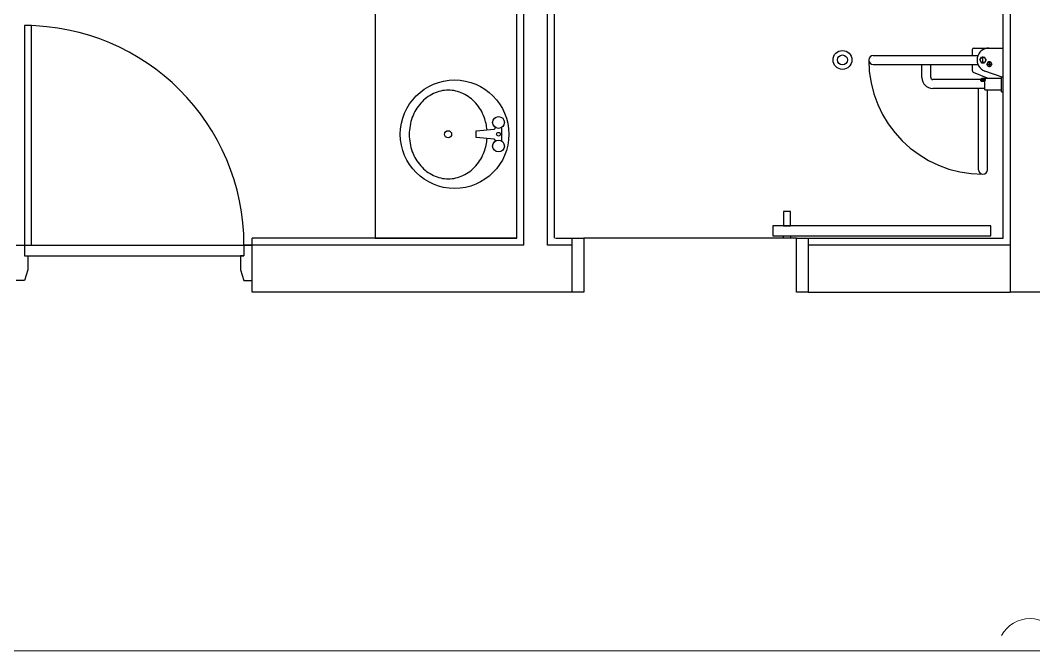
# Model space of a CAD drawing. Header units: millimetres. Extents: x 16332047 to 33387680, y -14835522 to -7015081.
# Drawn here: x 16624699 to 16628562, y -7661794 to -7659390 of the extents above; entities that cross this region are included whole.
import ezdxf

# ---------------------------------------------------------------- set-up
doc = ezdxf.new("R2010")
doc.units = ezdxf.units.MM
doc.header["$LTSCALE"] = 300
doc.header["$MEASUREMENT"] = 0
doc.layers.add('건물', color=8, linetype='CONTINUOUS')
doc.layers.add('기존관', color=7, linetype='CONTINUOUS', lineweight=9)

msp = doc.modelspace()

# ---------------------------------------------------------------- linework, layer by layer
at = {"layer": '건물'}
for p, q in [((16628471.9, -7657592.8), (16628471.9, -7660427.8)), ((16626590.9, -7660220.8), (16626590.9, -7658492.8)), ((16626617.9, -7660247.8), (16626617.9, -7658492.8)), ((16626707.9, -7660247.8), (16626707.9, -7658492.8)), ((16626050.9, -7658627.8), (16626050.9, -7660220.8)), ((16626590.9, -7660220.8), (16626590.9, -7658627.8)), ((16626734.9, -7660220.8), (16626734.9, -7658780.8)), ((16628444.9, -7660220.8), (16628444.9, -7658780.8)), ((16624741.4, -7659410.8), (16624714.4, -7659410.8)), ((16624714.4, -7659410.8), (16624714.4, -7660247.8)), ((16624741.4, -7660247.8), (16624741.4, -7659410.8)), ((16628327.9, -7659524.6), (16628327.9, -7659501.2)), ((16628332.4, -7659496.7), (16628444.9, -7659496.7)), ((16628444.9, -7659663.2), (16628444.9, -7659496.7)), ((16627949.9, -7659524.6), (16628349.3, -7659524.6)), ((16628356, -7659541.7), (16628362.2, -7659530.9)), ((16628356, -7659541.7), (16628362.2, -7659552.5)), ((16628362.3, -7659530.9), (16628374.6, -7659530.9)), ((16628368.4, -7659554.3), (16628368.4, -7659529)), ((16628380.8, -7659541.7), (16628374.6, -7659530.9)), ((16628380.8, -7659541.7), (16628374.6, -7659552.5)), ((16628387.8, -7659549.3), (16628382.8, -7659557.9)), ((16628397.6, -7659549.3), (16628387.8, -7659549.3)), ((16628392.7, -7659568.7), (16628392.7, -7659547)), ((16628397.6, -7659549.3), (16628402.5, -7659557.9)), ((16627949.9, -7659558.8), (16628349.3, -7659558.8)), ((16628135.3, -7659609.2), (16628135.3, -7659558.8)), ((16628169.5, -7659609.2), (16628169.5, -7659558.8)), ((16628327.9, -7659583.7), (16628327.9, -7659558.8)), ((16628330.7, -7659587.8), (16628387.5, -7659611)), ((16628362.3, -7659552.5), (16628374.6, -7659552.5)), ((16628444.9, -7659609.2), (16628375.5, -7659584)), ((16628381.8, -7659557.9), (16628403.5, -7659557.9)), ((16628387.8, -7659566.4), (16628382.8, -7659557.9)), ((16628397.6, -7659566.4), (16628387.8, -7659566.4)), ((16628397.6, -7659566.4), (16628402.5, -7659557.9)), ((16628359.4, -7659616.4), (16628176.7, -7659616.4)), ((16628359.4, -7659616.3), (16628359.4, -7659620)), ((16628362.1, -7659615.1), (16628362.1, -7659615.5)), ((16628366.6, -7659615.9), (16628366.6, -7659615.1)), ((16628370.2, -7659615.9), (16628370.2, -7659615.1)), ((16628374.7, -7659615.1), (16628374.7, -7659615.5)), ((16628375.6, -7659614.2), (16628375.6, -7659611.9)), ((16628375.6, -7659655.1), (16628375.6, -7659621.9)), ((16628376.5, -7659611), (16628439.5, -7659611)), ((16628377.4, -7659616.3), (16628377.4, -7659620)), ((16628439.5, -7659663.2), (16628439.5, -7659607.2)), ((16628375.6, -7659650.6), (16628176.7, -7659650.6)), ((16628351.3, -7659960.2), (16628351.3, -7659650.6)), ((16628376.5, -7659656), (16628439.5, -7659656)), ((16628385.5, -7659960.2), (16628385.5, -7659656)), ((16628439.5, -7659663.2), (16628444.9, -7659663.2)), ((16626436.2, -7659812.5), (16626505, -7659806)), ((16626436.2, -7659837.7), (16626436.2, -7659812.5)), ((16626509.1, -7659801.5), (16626509.1, -7659798.7)), ((16626534.3, -7659851.4), (16626534.3, -7659798.7)), ((16626505, -7659844.2), (16626436.2, -7659837.7)), ((16626509.1, -7659851.4), (16626509.1, -7659848.6)), ((16627634.9, -7660120), (16627607.9, -7660120)), ((16627607.9, -7660120), (16627607.9, -7660174)), ((16627634.9, -7660174), (16627634.9, -7660120)), ((16627567.4, -7660174), (16627567.4, -7660211.8)), ((16628399, -7660174), (16627567.4, -7660174)), ((16627607.9, -7660174), (16627634.9, -7660174)), ((16628399, -7660211.8), (16628399, -7660174)), ((16626590.9, -7660220.8), (16625582.9, -7660220.8)), ((16625582.9, -7660247.8), (16625582.9, -7660220.8)), ((16626050.9, -7660220.8), (16626590.9, -7660220.8)), ((16626739.4, -7660220.8), (16626848.3, -7660220.8)), ((16626802.4, -7660220.8), (16626847.4, -7660220.8)), ((16626802.4, -7660427.8), (16626802.4, -7660220.8)), ((16627657.4, -7660220.8), (16626847.4, -7660220.8)), ((16626847.4, -7660220.8), (16626847.4, -7660427.8)), ((16627567.4, -7660211.8), (16628399, -7660211.8)), ((16627607.9, -7660220.8), (16627607.9, -7660211.8)), ((16627607.9, -7660211.8), (16627634.9, -7660211.8)), ((16627634.9, -7660220.8), (16627607.9, -7660220.8)), ((16627634.9, -7660211.8), (16627634.9, -7660220.8)), ((16627657.4, -7660220.8), (16627702.4, -7660220.8)), ((16627657.4, -7660427.8), (16627657.4, -7660220.8)), ((16627702.4, -7660220.8), (16628444.9, -7660220.8)), ((16627702.4, -7660220.8), (16627702.4, -7660427.8)), ((16624682.9, -7660247.8), (16625582.9, -7660247.8)), ((16624682.9, -7660247.8), (16624714.4, -7660247.8)), ((16624714.4, -7660247.8), (16625551.4, -7660247.8)), ((16624714.4, -7660247.8), (16624741.4, -7660247.8)), ((16624714.4, -7660247.8), (16624714.4, -7660288.3)), ((16625582.9, -7660247.8), (16625551.4, -7660247.8)), ((16625551.4, -7660247.8), (16625551.4, -7660288.3)), ((16626617.9, -7660247.8), (16625582.9, -7660247.8)), ((16625582.9, -7660427.8), (16625582.9, -7660247.8)), ((16625582.9, -7660382.8), (16625582.9, -7660247.8)), ((16626802.4, -7660247.8), (16626707.9, -7660247.8)), ((16628471.9, -7660247.8), (16627702.4, -7660247.8)), ((16627702.4, -7660247.8), (16627702.4, -7660427.8)), ((16624714.4, -7660288.3), (16625551.4, -7660288.3)), ((16624714.4, -7660288.3), (16624727.9, -7660288.3)), ((16624727.9, -7660288.3), (16624727.9, -7660342.3)), ((16625551.4, -7660288.3), (16625537.9, -7660288.3)), ((16625537.9, -7660288.3), (16625537.9, -7660342.3)), ((16624727.9, -7660342.3), (16624714.4, -7660382.8)), ((16625537.9, -7660342.3), (16625551.4, -7660382.8)), ((16624714.4, -7660382.8), (16624682.9, -7660382.8)), ((16624714.4, -7660382.8), (16624714.4, -7660382.8)), ((16625551.4, -7660382.8), (16625551.4, -7660382.8)), ((16625551.4, -7660382.8), (16625582.9, -7660382.8)), ((16626847.4, -7660427.8), (16625582.9, -7660427.8)), ((16626847.4, -7660427.8), (16626802.4, -7660427.8)), ((16627702.4, -7660427.8), (16627657.4, -7660427.8)), ((16627702.4, -7660427.8), (16628471.9, -7660427.8)), ((16630811.9, -7660427.8), (16628471.9, -7660427.8))]:
    msp.add_line(p, q, dxfattribs=at)
for centre, radius in [((16627832.9, -7659541.7), 36), ((16627832.9, -7659541.7), 18.9), ((16628368.4, -7659541.7), 10.3), ((16628392.7, -7659557.9), 8.1), ((16626354.3, -7659825.1), 207), ((16626521.7, -7659780.1), 22.5), ((16626329.6, -7659825.1), 13.5), ((16626521.7, -7659825.1), 7.2), ((16626521.7, -7659870.1), 22.5)]:
    msp.add_circle(centre, radius, dxfattribs=at)
for centre, radius, start, end in [((16624714.4, -7660247.8), 837, 0, 90), ((16628332.4, -7659501.2), 4.5, 90, 180), ((16628390.9, -7659541.7), 45, 90, 250.0309), ((16627949.9, -7659541.7), 17.1, 90, 270), ((16628368.4, -7659541.7), 435.6, 180, 270), ((16628332.4, -7659583.7), 4.5, 180, 247.8197), ((16628176.7, -7659609.2), 41.4, 180, 270), ((16628176.7, -7659609.2), 7.2, 180, 270), ((16628360.8, -7659616.3), 1.39, 131.5028, 180), ((16628360.8, -7659616.3), 1.39, 180, 228.4972), ((16628360.8, -7659620), 1.39, 180, 228.4972), ((16628364.4, -7659620.4), 6.81, 124.4837, 131.5027), ((16628364.4, -7659612.3), 6.81, 228.4972, 249.8721), ((16628364.4, -7659615.9), 6.81, 228.4972, 249.8721), ((16628361.5, -7659615.5), 1.25, 131.5028, 180), ((16628361.5, -7659615.5), 1.25, 180, 228.4972), ((16628364.8, -7659619.1), 6.13, 110.1279, 131.5028), ((16628364.8, -7659611.8), 6.13, 228.4972, 249.8721), ((16628366.8, -7659605.7), 13.8, 249.8721, 261.3679), ((16628366.8, -7659609.3), 13.8, 249.8721, 261.3679), ((16628363.1, -7659615.1), 0.971, 131.5028, 180), ((16628363.1, -7659615.1), 0.971, 180, 228.4972), ((16628363.1, -7659615.5), 0.971, 167.5546, 180.0001), ((16628363.1, -7659615.5), 0.971, 180, 228.4972), ((16628365.6, -7659617.9), 4.76, 110.1279, 131.5028), ((16628365.6, -7659612.2), 4.76, 228.4972, 249.8721), ((16628365.6, -7659612.6), 4.76, 228.4972, 249.8721), ((16628367, -7659625.1), 12.5, 98.6322, 110.128), ((16628367, -7659605.9), 12.5, 249.872, 261.3678), ((16628367.3, -7659622.5), 9.69, 98.6321, 110.1279), ((16628367.3, -7659607.6), 9.69, 249.8721, 261.3679), ((16628367.3, -7659608), 9.69, 249.8721, 261.3679), ((16628368.4, -7659595.1), 24.5, 261.3678, 270), ((16628368.4, -7659598.7), 24.5, 261.3678, 270), ((16628368.4, -7659634.6), 22.1, 90, 98.6322), ((16628368.4, -7659596.4), 22.1, 261.3678, 270), ((16628368.4, -7659629.9), 17.2, 90, 98.6322), ((16628368.4, -7659600.2), 17.2, 261.3678, 270), ((16628368.4, -7659600.6), 17.2, 261.3678, 270), ((16628366.9, -7659615.1), 0.278, 131.5028, 180), ((16628366.9, -7659615.1), 0.278, 180.0001, 228.4973), ((16628367.6, -7659615.9), 1.36, 110.1279, 131.5028), ((16628367.6, -7659614.2), 1.36, 228.4971, 249.872), ((16628367.6, -7659616.7), 1.36, 110.1279, 115.3359), ((16628368.1, -7659617.2), 2.77, 98.6322, 110.128), ((16628368.1, -7659618), 2.77, 98.6321, 110.1279), ((16628368.1, -7659612.9), 2.77, 249.8721, 261.3679), ((16628368.4, -7659619.3), 4.9, 90, 98.6322), ((16628368.4, -7659620.1), 4.9, 90, 98.6322), ((16628368.4, -7659610.8), 4.9, 261.3678, 270), ((16628368.4, -7659634.6), 22.1, 81.3678, 90), ((16628368.4, -7659629.9), 17.2, 81.3678, 90), ((16628368.4, -7659619.3), 4.9, 81.3678, 90), ((16628368.4, -7659620.1), 4.9, 81.3678, 90), ((16628368.4, -7659610.8), 4.9, 270, 278.6322), ((16628368.4, -7659600.2), 17.2, 270, 278.6322), ((16628368.4, -7659600.6), 17.2, 270, 278.6322), ((16628368.4, -7659596.4), 22.1, 270, 278.6322), ((16628368.4, -7659595.1), 24.5, 270, 278.6322), ((16628368.4, -7659598.7), 24.5, 270, 278.6322), ((16628368.7, -7659617.2), 2.77, 69.872, 81.3678), ((16628368.7, -7659618), 2.77, 69.8721, 81.3679), ((16628368.7, -7659612.9), 2.77, 278.6321, 290.1279), ((16628369.2, -7659615.9), 1.36, 48.4972, 69.8721), ((16628369.2, -7659614.2), 1.36, 290.128, 311.5029), ((16628369.2, -7659616.7), 1.36, 64.6642, 69.8722), ((16628369.9, -7659615.1), 0.278, 360, 48.4972), ((16628369.9, -7659615.1), 0.278, 311.5027, 359.9999), ((16628369.5, -7659622.5), 9.69, 69.8721, 81.3679), ((16628369.5, -7659607.6), 9.69, 278.6321, 290.1279), ((16628369.5, -7659608), 9.69, 278.6321, 290.1279), ((16628369.8, -7659625.1), 12.5, 69.872, 81.3678), ((16628369.8, -7659605.9), 12.5, 278.6322, 290.128), ((16628370, -7659605.7), 13.8, 278.6321, 290.1279), ((16628370, -7659609.3), 13.8, 278.6321, 290.1279), ((16628371.2, -7659617.9), 4.76, 48.4972, 69.8721), ((16628371.2, -7659612.2), 4.76, 290.1279, 311.5028), ((16628371.2, -7659612.6), 4.76, 290.1279, 311.5028), ((16628372, -7659619.1), 6.13, 48.4972, 69.8721), ((16628372, -7659611.8), 6.13, 290.1279, 311.5028), ((16628373.7, -7659615.1), 0.971, 360, 48.4972), ((16628373.7, -7659615.1), 0.971, 311.5028, 360), ((16628373.7, -7659615.5), 0.971, 311.5028, 0), ((16628373.7, -7659615.5), 0.971, 359.9999, 12.4454), ((16628372.4, -7659612.3), 6.81, 290.1279, 311.5028), ((16628372.4, -7659615.9), 6.81, 290.1279, 311.5028), ((16628376.5, -7659611.9), 0.9, 90, 180), ((16628375.2, -7659615.5), 1.25, 0, 48.4972), ((16628375.2, -7659615.5), 1.25, 311.5028, 360), ((16628372.4, -7659620.4), 6.81, 48.4973, 55.5163), ((16628376, -7659616.3), 1.39, 0, 48.4972), ((16628376, -7659616.3), 1.39, 311.5028, 360), ((16628376, -7659620), 1.39, 311.5028, 360), ((16626330.1, -7659788.3), 131.2, 90, 115.2155), ((16626330.1, -7659788.3), 131.2, 64.7845, 90), ((16628376.5, -7659655.1), 0.9, 180, 270), ((16626338.7, -7659806.6), 151.4, 115.2155, 138.6642), ((16626321.5, -7659806.6), 151.4, 41.3358, 64.7845), ((16626352.1, -7659818.4), 169.3, 138.6642, 159.9806), ((16626308.1, -7659818.4), 169.3, 20.0194, 41.3358), ((16626373.2, -7659826), 191.7, 159.9806, 180), ((16626287.1, -7659826), 191.7, 5.2382, 20.0194), ((16626504.6, -7659801.5), 4.5, 275.3909, 0), ((16626373.2, -7659826), 191.7, 180, 200.0194), ((16626287.1, -7659826), 191.7, 339.9806, 355.3337), ((16626504.6, -7659848.6), 4.5, 0, 84.6091), ((16626352.1, -7659833.7), 169.3, 200.0194, 221.3358), ((16626308.1, -7659833.7), 169.3, 318.6642, 339.9806), ((16626338.7, -7659845.5), 151.4, 221.3358, 244.7845), ((16626321.5, -7659845.5), 151.4, 295.2155, 318.6642), ((16628368.4, -7659960.2), 17.1, 180, 0), ((16626330.1, -7659863.8), 131.2, 244.7845, 270), ((16626330.1, -7659863.8), 131.2, 270, 295.2155)]:
    msp.add_arc(centre, radius, start, end, dxfattribs=at)
at = {"layer": '기존관'}
msp.add_line((16621901.9, -7661794.3), (16628691.3, -7661794.3), dxfattribs=at)
msp.add_arc((16628547.7, -7661794.8), 122.8, 28.3041, 151.6959, dxfattribs=at)

doc.saveas('drawing.dxf')
